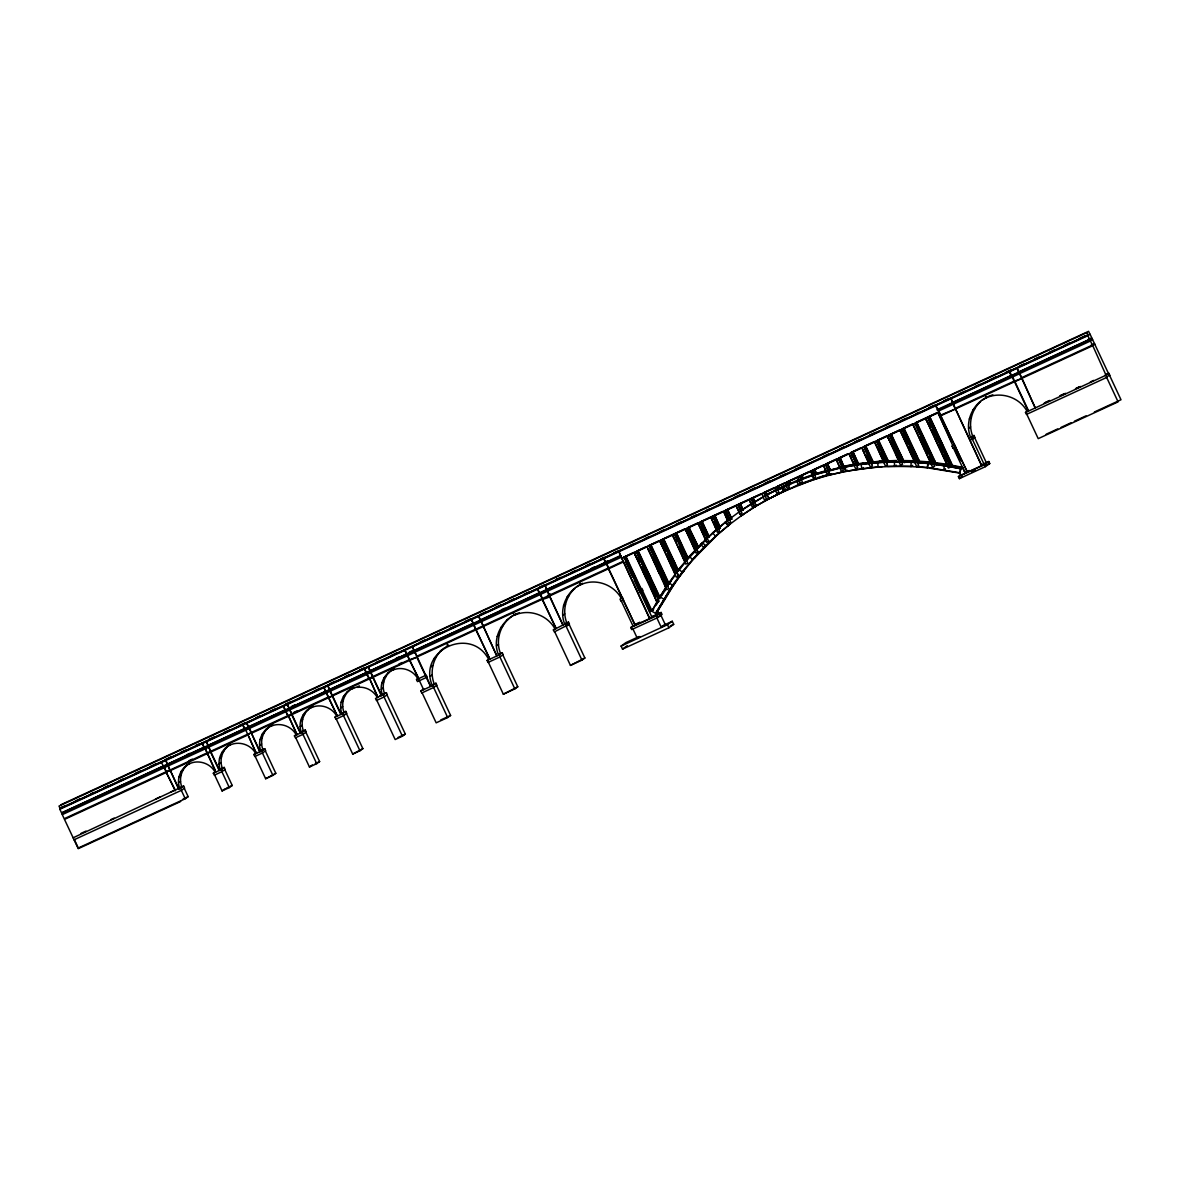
<?xml version="1.0" encoding="UTF-8"?>
<svg xmlns="http://www.w3.org/2000/svg" width="1180" height="1180" viewBox="0 0 1180 1180"><rect width="100%" height="100%" fill="white"/><g stroke="black" fill="none" stroke-linecap="round" stroke-linejoin="round"><path stroke-width="1.5" d="M215.262 770.171L207.459 753.519L170.363 770.599L178.637 789.14L179.847 788.506C176.056 779.331 180.481 768.298 189.125 763.652M179.847 788.506L181.853 787.045C178.932 779.7 180.909 770.746 186.823 765.451L184.817 766.897M247.697 735.052L210.601 752.147L219.185 770.466L220.394 769.832C216.604 760.658 221.029 749.625 229.672 744.978M220.394 769.832L222.401 768.372C219.465 761.026 221.457 752.073 227.371 746.763L225.365 748.223M269.999 724.697L270.766 726.334C279.837 721.983 291.563 726.054 296.239 734.889L297.139 734.476L288.554 716.157L251.458 733.252L259.733 751.793L260.942 751.144C256.635 740.907 262.801 728.989 272.772 724.889L268.214 727.75M260.942 751.144L262.948 749.698C260.013 742.353 261.99 733.385 267.904 728.09L265.898 729.55M291.696 714.785L300.281 733.105L301.475 732.47C297.168 722.219 303.349 710.301 313.32 706.215L308.762 709.077M301.475 732.47L303.481 731.025C300.561 723.665 302.537 714.711 308.452 709.416L306.446 710.862M329.574 690.182L340.814 714.431L342.023 713.797C337.716 703.546 343.896 691.628 353.867 687.527L349.31 690.403M342.023 713.797L344.029 712.337C341.108 704.991 343.085 696.038 349 690.743L346.994 692.188M473.327 623.247L470.982 619.352L473.327 623.247L370.579 670.609L370.122 671.509L381.361 695.758L382.571 695.123C378.264 684.872 384.444 672.954 394.415 668.854L389.857 671.73M382.571 695.123L384.577 693.663C381.656 686.318 383.633 677.364 389.548 672.054L387.542 673.514M444.713 647.658C433.399 655.564 429.196 671.435 434.299 684.135L432.293 685.58C417.307 650.033 471.322 625.474 488.756 659.561M516.309 613.895C501.618 620.326 494.494 638.867 500.571 653.587L498.565 655.048C491.352 638.07 502.326 618.305 519.23 612.803M572.802 589.941L574.808 588.496C565.338 596.962 562.182 611.299 566.857 623.055L564.851 624.515C558.258 608.747 567.093 589.852 582.596 583.363L576.504 587.08M970.683 437.559C964.385 422.381 972.246 403.929 987.07 397.173M972.704 436.113C968.013 424.358 971.184 410.021 980.639 401.539L978.633 403M634.162 552.919L657.039 602.287L659.133 601.328L636.433 551.679L649.325 575.545L648.1 576.637M667.688 585.442L649.207 545.794L662.098 569.468L659.974 570.545M658.278 598.172L649.236 575.191L647.909 576.445L659.502 597.287L657.422 598.231M659.694 541.163L665.196 551.03M659.841 540.986L676.332 577.182L678.766 575.973L661.98 539.909L674.872 563.583L672.748 564.659M672.467 535.278L675.757 541.325M674.739 534.23L687.63 557.698M887.271 436.32L893.039 446.896M889.558 435.273L902.449 458.74M900.045 430.449L916.654 466.483L918.748 465.51L901.904 429.564M902.317 429.402L915.385 453.076M912.819 424.564L917.745 433.621M934.265 464.507L915.09 423.31L927.981 447.176L933.793 463.917M768.593 493.624L798.919 479.552L796.839 481.057L798.462 485.142C839.29 469.286 883.85 463.356 927.406 467.811L928.173 463.194L918.173 462.457M901.122 460.849L929.486 462.25L962.393 467.634L960.697 468.858L959.945 473.136L927.406 467.811L927.79 463.475L929.87 461.97L918.483 461.129M652.186 610.871L657.585 601.269M656.198 605.119L657.998 601.918M655.977 613.054L672.865 584.97M657.29 612.11C670.048 587.773 686.524 565.5 705.788 545.927L702.69 542.83L700.596 544.334L703.708 547.432L705.788 545.927M689.666 556.208L678.692 569.306L682.129 572.02L684.208 570.515C672.998 583.584 665.8 599.986 655.593 613.335L672.467 585.25L682.512 571.754M660.284 596.461L665.668 588.053M667.467 585.25L669.267 582.463M664.281 591.313L666.081 588.51M661.98 595.236L666.479 588.23M669.163 584.026L670.963 581.224L668.883 582.743L659.885 596.741L651.803 611.152L653.499 609.927M679.075 569.025L668.883 582.743L672.467 585.25L674.562 583.746M670.579 581.504L674.503 576.135M678.426 570.766L685.005 562.668M686.745 560.382L706.599 539.098M682.129 572.02L692.94 559.128M694.637 557.904L692.557 559.409L689.268 556.488L700.994 544.054M696.2 549.777L689.268 556.488M702.69 542.83L698.619 547.181L688.81 527.283L696.879 548.435M692.557 559.409L704.091 547.151M694.253 558.184L717.632 534.658L715.552 536.163L712.632 532.888L725.7 521.885L728.429 525.336L715.552 536.163M700.596 544.334L713.015 532.608M708.31 537.387L714.711 531.369L712.632 532.888M703.708 547.432L715.936 535.882M714.328 531.649L727.396 520.66L725.317 522.165L728.045 525.616L730.125 524.112L717.248 534.938M725.317 522.165L739.373 511.722M728.045 525.616L743.238 514.332L741.143 515.837L739.005 511.958M555.249 580.53L557.314 578.997M60.165 809.126L62.157 807.091M1089.553 339.412L1087.901 335.681L59.811 809.288L61.611 812.902L163.784 765.85M162.058 762.177L161.129 762.147L163.474 766.071M283.259 706.363L285.413 709.814L61.537 812.961M167.708 764.669L169.758 770.171L207.149 752.855L205.246 748.769L215.733 772.059M164.256 767.738L166.306 771.764L163.71 766.587M167.84 766.086L208.477 747.368L208.388 745.318M166.026 771.897L170.259 769.876L170.245 770.746L166.026 771.897L175.186 790.733M166.336 772.546L175.496 790.512M204.007 747.397L201.972 743.267L204.317 747.176L203.712 748.179L204.568 747.678M208.005 745.48L206.353 741.247L208.005 745.48L244.865 728.488L242.519 724.594L244.555 728.724M205.114 748.843L204.258 747.913M208.786 747.147L211.102 751.837L206.883 753.873L206.883 753.002M181.13 771.425L183.136 769.98M244.865 728.488L244.26 729.505L245.116 729.004L245.647 730.169M178.977 776.868L180.983 775.422M325.651 691.362L323.6 687.232L325.96 691.141L248.243 727.028L246.605 722.779L260.043 751.557M248.788 736.497L256.281 753.371L245.794 730.096M178.534 782.738L180.54 781.293M221.678 752.751L223.684 751.291M247.431 735.199L251.03 732.736L247.121 734.55L247.741 734.963M251.34 732.514L249.334 728.473L289.572 710.021M285.413 709.814L284.808 710.817L285.649 710.331L286.194 711.496M219.524 758.194L221.53 756.734M407.056 653.779L289.174 708.192L287.153 704.106L300.59 732.883M181.263 787.237L181.853 787.045M285.885 711.717L287.935 715.729L285.339 710.552M73.057 837.83L183.667 786.087L184.596 788.078L181.322 790.349L185.26 798.742L78.293 848.022L74.355 839.629M289.469 710.05L330.43 691.111M219.082 764.065L221.088 762.605M327.922 685.772L329.338 689.666L366.508 672.467L364.355 669.001M327.907 685.875L332.244 695.241L369.34 678.161L366.98 674.355M262.226 734.078L264.231 732.618M287.669 715.862L291.578 714.062M288.554 716.157L296.829 734.698M325.96 691.141L325.356 692.144L325.415 691.406M214.627 775.024L222.076 790.925L229.318 787.576L221.869 771.676L225.144 769.389L224.215 767.413L221.206 769.581L222.135 771.573L214.258 775.201L213.329 773.21L215.335 771.764M260.072 739.521L262.078 738.061M221.811 768.563L222.401 768.372M326.875 692.749L325.887 691.878L328.512 697.837L332.435 696.038L328.217 697.188M185.26 798.742L188.166 796.648L184.242 788.255M259.63 745.376L261.636 743.931M368.47 667.084L369.886 670.992L370.579 670.609M368.44 667.202L381.671 695.536M302.773 715.39L304.779 713.944M328.512 697.837L337.362 716.024L326.565 692.97M366.508 672.467L365.889 673.47L365.962 672.733M255.16 756.336L265.647 778.726L272.905 775.393L262.417 753.002L265.692 750.716L264.762 748.725L261.739 750.908L262.683 752.899L254.806 756.528L253.877 754.536L256.886 752.353M300.62 720.832L302.626 719.387M262.358 749.89L262.948 749.698M370.564 672.703L414.696 652.378M300.177 726.703L302.183 725.258M343.321 696.716L345.327 695.271M412.499 646.802L413.9 650.711L480.57 620.016M372.983 677.364L369.06 679.164L369.34 678.161M412.469 646.92L430.848 686.244M351.094 687.35L351.861 688.987L359.472 685.919M369.06 679.164L366.434 673.205M295.708 737.662L309.455 767.015L316.712 763.667L302.965 734.329L306.24 732.043L305.31 730.051L302.286 732.234L303.216 734.226L295.354 737.839L294.425 735.863L296.431 734.403M341.153 702.159L343.159 700.714M302.906 731.217L303.481 731.025M407.97 655.387L406.982 654.517L409.608 660.49L417.307 656.847M222.076 790.925L224.982 788.815M229.318 787.576L232.239 785.482L224.775 769.581M340.71 708.029L342.716 706.584M383.869 678.043L385.875 676.582M409.608 660.49L417.986 676.774M417.012 656.198L414.15 651.227L414.608 650.327M336.256 718.989L352.702 754.079L359.944 750.746L343.513 715.641L346.787 713.369L345.843 711.378L342.834 713.561L343.764 715.537L335.902 719.166L334.958 717.175L336.979 715.729M381.7 683.486L383.707 682.04M343.439 712.528L344.029 712.337M381.258 689.356L383.264 687.896M473.578 623.763L473.033 624.028M605.591 562.403L603.541 558.288L605.9 562.182L480.186 620.178L478.549 615.931L496.824 655.933L480.732 620.459M440.228 651.006L442.249 649.561M480.88 621.889L547.255 591.313L545.116 585.192L546.473 589.646L620.577 555.529M265.647 778.726L275.81 773.284L265.323 750.893M370.417 680.462L377.91 697.351L369.635 678.81L332.554 695.89L341.123 714.21M383.382 694.873L384.311 696.864L376.435 700.492L375.506 698.501L386.391 692.704L387.32 694.681L384.06 696.967L402.424 736.187L395.167 739.536L376.804 700.315M434.343 658.248L436.364 656.803M272.905 775.393L275.81 773.284M483.284 626.55L475.894 629.958L473.269 623.984M475.894 629.958L489.892 659.119L473.947 625.076M537.475 589.263L539.304 592.95M537.578 589.263L539.614 592.714L539.009 593.732L539.85 593.23L542.446 598.408L483.107 625.754M430.892 666.966L432.898 665.52M416.525 679.606L426.246 675.137L427.175 677.114L417.454 681.598L416.525 679.606L418.531 678.161M540.529 594.322L539.54 593.452M506.515 620.474L508.521 619.028M547.166 591.357L620.975 557.358M430.184 676.361L432.19 674.901M500.63 627.716L502.636 626.27M547.166 589.263C547.741 596.106 554.467 596.166 542.181 599.425L542.181 598.54M309.455 767.015L312.361 764.906M542.181 599.425L556.178 628.586L540.219 594.543M316.712 763.667L319.618 761.572L305.871 732.22M422.101 692.808L436.172 722.839L447.692 717.529L433.621 687.498L436.895 685.211L435.951 683.235L432.942 685.403L433.871 687.394L421.747 692.985L420.818 690.993L423.827 688.81M497.178 636.433L499.184 634.988M605.9 562.182L605.296 563.199L605.355 562.462M606.815 563.789L605.827 562.919L608.762 568.657M620.813 556.046L618.836 551.237L620.872 557.403M496.47 645.814L498.476 644.369M620.739 555.972L649.605 618.659L633.114 626.211L621.285 600.959M566.916 597.183L568.922 595.738M623.586 561.842L608.452 568.878L607.464 565.146M622.081 558.273L939.531 412.115M624.191 557.27L639.545 590M625.503 556.326L640.696 589.159L641.92 588.451L642.849 590.428L639.56 592.139M352.702 754.079L362.865 748.636L346.419 713.546M608.452 568.878L635.209 625.297L608.718 568.76M359.944 750.746L362.865 748.636M488.387 662.275L503.344 694.194L514.849 688.884L499.907 656.965L503.167 654.679L502.238 652.702L499.228 654.871L500.158 656.862L488.033 662.452L487.104 660.461L489.11 659.015M563.465 605.9L565.471 604.44M647.068 546.871L666.671 589.705L668.765 588.746L649.162 545.898M499.45 654.03L500.571 653.587M661.936 540.027L678.412 576.224M663.426 539.053L673.485 564.586L663.632 538.803L678.603 570.766M675.919 541.192L672.615 535.115L685.727 564.099L687.807 563.125L674.695 534.142L686.524 559.379L684.621 554.703M562.757 615.282L564.763 613.836M402.424 736.187L405.33 734.093L386.966 694.873M701.599 529.127L698.162 523.33L706.554 542.284L708.988 541.074M565.486 623.556L568.524 622.155L569.453 624.146L554.32 631.92L553.376 629.928L555.397 628.483M717.691 528.021L719.741 527.077L712.971 516.501L719.476 531.325L717.396 532.283L710.906 517.46L716.983 530.41M553.376 629.928L568.524 622.155M644.014 573.465L647.378 579.764M646.094 572.506L649.915 580.663M647.451 571.533L651.272 579.69M447.692 717.529L450.598 715.434L436.526 685.403M659.074 566.474L662.688 574.778M660.21 565.648L664.03 573.804M761.985 493.933L764.448 500.202L766.882 498.993M671.848 560.589L675.462 568.893M672.984 559.763L676.804 567.919M754.581 501.618L738.621 512.238M660.653 570.294L662.01 569.321M774.744 488.048L776.72 493.255L778.8 492.281L776.838 487.089L778.387 490.393M660.874 570.751L662.024 569.453L660.682 570.56L668.632 583.672M766.897 494.848L782.045 487.237L784.021 491.146L768.991 498.712L766.897 494.848L783.741 485.998L785.718 489.921L783.638 491.426L781.662 487.517L783.741 485.998M685.757 553.892L687.557 558.627L676.391 532.918L687.615 556.857M648.145 581.401L657.039 602.287M623.542 599.942L620.946 601.136L620.016 599.145L622.76 597.832M672.497 564.483L671.14 565.456L672.836 567.89M751.173 504.007L749.212 499.819L752.486 506.795M671.464 565.854L673.5 568.553M673.426 564.409L674.99 563.819L673.633 564.881M637.584 590.9L640.298 589.617L641.227 591.608L637.967 593.275M767.295 494.568L752.501 503.123L754.817 506.854L756.896 505.35L742.84 514.613M660.903 575.516L666.302 587.935M798.019 477.325L800.497 483.594L802.577 482.635L800.114 476.366L801.53 479.375M768.991 498.712L800.556 483.623M687.202 532.401L685.403 529.215L696.097 553.11L698.531 551.901M812.887 475.201L781.662 487.517L783.402 491.529L785.496 490.025M503.344 694.194L517.769 686.79L502.813 654.871M678.692 569.306L680.772 567.801M514.849 688.884L517.769 686.79M798.462 485.142L800.837 483.343M812.755 475.628L810.793 471.454L814.067 478.431M861.857 447.928L870.265 466.867L872.359 465.908L863.952 446.954L872.536 461.483L870.486 462.427M661.582 595.517L659.885 596.741L663.617 599.042L665.697 597.537M814.274 479.36L831.325 473.858L822.578 476.396M885.457 461.218L887.493 460.274L876.696 441.084L887.448 464.964L885.354 465.923L874.631 442.043L884.233 462.531M886.136 461.262L878.422 439.845L888.746 461.911M570.442 665.402L584.867 657.998L569.099 624.338L566.179 626.433L581.961 660.107L570.442 665.402L554.674 631.743M796.839 481.057C812.828 473.991 830.72 471.543 846.798 465.672L853.081 464.625M581.961 660.107L584.867 657.998M651.316 610.916L653.484 609.352L649.472 611.771L651.316 610.916L655.992 613.63L656.773 615.296L649.605 618.659M914.028 454.138L915.164 452.692L914.028 454.138L918.763 460.451L913.777 453.976L903.954 428.089L920.031 462.398M847.299 470.23L845.603 471.454L840.116 457.501L844.29 467.413M651.345 616.948L661.125 612.45L662.069 614.47L657.776 617.568L631.698 629.589L630.754 627.568L633.616 625.489M915.031 423.428L934.619 466.277L932.539 467.236L912.937 424.402L931.463 463.932M935.253 462.545L926.551 448.09L916.727 422.204L935.902 463.165M869.321 462.324L844.718 467.177M1092.415 345.076L1089.863 339.87L937.407 410.198L937.554 409.401M655.992 613.63L658.175 612.066L658.956 613.718L656.773 615.296M925.695 418.517L948.44 468.062L950.874 466.838L927.863 417.44L940.755 441.099L949.502 464.035L947.275 464.876M650.416 618.069L653.705 616.299M652.23 616.757L658.956 613.718M652.083 617.465L640.253 592.227L640.888 591.77L650.047 611.343M937.952 409.932L938.926 410.817M630.754 627.568L656.818 615.547L661.125 612.45M937.967 412.735L952.85 445.789M1018.974 372.01L937.171 409.681M863.495 467.56L861.798 468.799L861.149 464.463C894.263 460.112 928.085 461.631 960.697 468.858M938.498 411.082L1019.373 373.839L1019.284 371.774L1091.987 338.336L1108.507 373.558L1105.203 375.078M1014.564 380.934L954.915 408.487L953.396 404.15M662.083 626.064L672.261 621.255L673.692 624.323L668.913 627.775L622.524 649.133L621.093 646.08L625.872 642.628L639.132 636.522M940.283 415.242L955.712 408.841L940.578 415.891L938.262 409.711M940.578 415.891L966.759 470.599M884.307 461.026L879.823 461.233L877.728 462.737L878.127 467.088L882.153 466.646M622.524 649.133L627.303 645.681M640.017 636.566L637.392 638.469L632.937 628.97M1028.606 410.891L1014.874 381.582L955.49 408.944L981.686 465.687L960.594 475.348L959.812 473.682L960.741 468.386L962.585 467.531L965.24 473.195L953.381 447.987M1017.175 368.263L1018.591 372.157L1019.284 371.774M1017.16 368.367L1035.229 407.911L1021.998 378.308M899.19 455.923L901.313 460.436L889.484 435.199L902.597 464.183L900.517 465.156L887.404 436.158L899.529 461.174M900.547 454.949L902.656 459.463M1011.673 375.978C1014.8 379.562 1006.717 370.299 1010.021 371.567L1011.437 376.022M621.093 646.08L667.482 624.707L672.261 621.255M911.963 450.037L915.783 458.194M913.305 449.064L917.125 457.221M1019.682 373.603L1021.703 377.659M922.849 444.963L926.005 451.424M924.737 444.152L928.557 452.309M926.079 443.178L929.899 451.335M896.24 465.141L894.543 466.366L894.411 462L896.49 460.495L885.797 460.967M972.748 410.242L974.754 408.796M913.984 458.165L911.86 455.111M917.199 461.292L915.12 453.002L913.777 453.976L903.777 428.34M1013.989 381.288L1021.688 378.529L1014.298 381.937L1012.352 377.069M937.495 438.281L941.315 446.424M938.852 437.293L942.673 445.45M926.551 448.09L927.937 446.807L926.802 448.252M969.296 418.944L971.302 417.499M939.575 442.367L940.696 440.937L939.31 442.205L950.933 463.047L939.25 442.249M1087.739 335.238L1089.686 334.309M912.686 465.377L910.99 466.601L911.108 462.236L913.187 460.731L901.505 460.569M968.588 428.34L970.594 426.895M955.667 446.94L953.042 448.149L952.098 446.173L952.791 445.671M954.709 444.963L952.098 446.173M1094.775 344.25L1091.471 345.769M953.042 448.149L954 447.53M981.686 465.687L955.52 408.914M969.09 438.341L974.016 435.464L974.946 437.456L970.063 440.302M945.446 468.77L943.749 469.994L944.369 465.687L946.463 464.183L934.84 462.634M1021.806 378.382L1092.769 345.696L1106.973 377.32L1026.438 414.431L1025.494 412.454L1027.514 410.994M980.639 465.259L988.781 461.513L989.74 463.534L985.433 466.631L959.37 478.652L958.411 476.632L961.287 474.552M959.37 478.652L962.231 476.573M1108.507 373.558L1109.938 375.181L1106.25 376.892M984.179 464.492L986.421 462.855L974.606 437.618L972.35 439.255L984.179 464.492L981.878 465.54M958.411 476.632L984.489 464.61L988.781 461.513M741.704 510.099L768.991 493.343M741.143 515.837L755.2 506.574M754.817 506.854L769.375 498.432M187.119 765.112C196.293 758.769 210.04 762.428 215.144 772.236M227.666 746.439C236.841 740.096 250.588 743.754 255.691 753.563L256.591 753.15M445.937 646.699L448.666 645.195M982.335 400.138C996.997 390.005 1019.004 395.846 1027.16 411.555M785.718 489.921L756.513 505.63L754.197 501.898M60.814 804.775L1088.594 331.329L1089.7 333.689M61.685 807.312L65.505 805.557M75.314 800.955L80.579 798.609M90.624 793.978L93.972 792.444M103.766 787.856L109.032 785.496M119.091 780.865L124.107 778.549M135.567 773.21L140.582 770.894M150.465 766.41L155.657 763.947M165.082 759.684L171.292 756.823M180.761 752.383L186.086 750.008M195.821 745.45L199.243 743.946M209.214 739.27L214.244 736.969M224.289 732.338L229.923 729.815M239.348 725.39L244.717 723.001M255.662 717.956L260.603 715.685M270.456 711.142L276.179 708.428M285.545 704.106L291.239 701.495M301.151 696.997L304.632 695.33M314.293 690.949L319.692 688.383M329.736 683.751L335.12 681.362M344.811 676.819L349.914 674.532M359.767 669.989L364.886 667.57M375.653 662.673L380.594 660.402M390.462 655.859L396.701 652.909M419.77 642.363L424.771 640.062M434.786 635.445L440.214 632.864M449.816 628.527L455.288 625.931M464.832 621.595L470.348 618.984M480.393 614.367L486.042 611.83M495.452 607.42L501.072 604.912M508.846 601.254L514.421 598.762M523.92 594.307L529.451 591.844M539.466 587.227L544.467 584.838M555.721 579.66L560.736 577.345M570.678 572.846L575.811 570.412M585.708 565.928L590.87 563.465M600.738 558.996L604.263 557.299M613.674 552.963L619.5 550.352M629.368 545.809L634.398 543.42M644.383 538.891L649.457 536.487M659.384 531.974L664.517 529.54M676.066 524.303L681.067 521.988M691.067 517.386L696.333 514.893M706.082 510.468L709.416 508.934M719.417 504.332L724.417 502.016M734.432 497.414L739.845 494.848M749.433 490.497L754.92 487.9M764.448 483.579L769.98 480.968M780.024 476.337L786.116 473.593M795.084 469.404L801.132 466.69M823.537 456.291L829.481 453.622M839.481 449.02L844.482 446.719M854.497 442.102L860.367 439.329M869.498 435.199L875.427 432.382M885.472 427.765L890.502 425.449M900.547 420.818L906.181 418.295M915.606 413.885L918.955 412.336M928.999 407.705L934.531 405.242M943.985 400.875L949.089 398.457M959.134 393.825L964.842 391.273M974.857 386.656L979.872 384.356M989.887 379.739L995.95 376.863M1005.994 372.246L1011.024 369.93M1019.387 366.066L1024.447 363.824M1034.447 359.207L1039.477 356.817M1049.448 352.289L1054.537 349.885M1064.463 345.386L1069.611 342.938M1079.464 338.468L1084.671 336.005M59.959 808.683L1090.025 334.147L1091.751 337.819L1087.96 339.575M186.381 754.875L189.656 753.371M291.681 706.378L294.956 704.873M396.274 658.219L399.474 656.744M409.401 652.083L412.277 650.77M501.367 609.78L504.701 608.246M591.519 568.273L594.808 566.754M604.234 562.403L607.553 560.869M204.317 747.176L167.147 764.375L165.805 759.92L167.929 766.041L62.289 814.628L64.177 818.728L166.616 771.543M480.496 619.957L539.614 592.714M1011.732 375.24L952.304 402.69L950.962 398.25L955.225 408.265M1018.9 371.936L1089.627 339.353M621.196 555.765L61.773 813.477L62.392 814.584M1089.169 341.064L1092.577 339.501M208.698 747.191L249.024 728.694L248.936 726.644M330.326 691.156L370.668 672.659M414.903 652.201L480.968 621.845M621.285 557.137L649.797 618.527M1019.594 373.647L1090.541 340.961M623.379 557.344L633.852 552.476M637.185 550.942L645.844 546.871M648.867 545.558L659.192 540.72M662.216 539.408L684.223 529.186M687.262 527.873L697.572 523.035M700.61 521.722L722.617 511.515M725.641 510.188L760.687 494.051M764.035 492.517L774.36 487.679M777.384 486.367L784.375 483.063M787.399 481.75L809.406 471.528M812.43 470.215L822.755 465.377M825.794 464.065L836.104 459.226M839.142 457.914L847.801 453.843M850.824 452.53L861.149 447.692M864.173 446.379L874.498 441.541M877.522 440.228L886.18 436.158M889.219 434.845L899.529 430.007M902.567 428.694L912.892 423.856M915.916 422.543L937.923 412.322M622.952 557.639L684.828 529.142M687.866 527.829L748.386 499.863M750.569 498.845L848.73 453.636M851.768 452.324L912.288 424.372M915.311 423.045L939.044 412.041M188.992 760.687L192.325 759.153M293.702 712.469L297.301 710.803M398.988 663.971L402.218 662.481M547.535 595.457L550.485 594.086M1091.161 345.12L1094.509 343.572M247.697 734.181L206.574 753.224M251.148 732.588L288.245 715.508M291.696 713.915L328.792 696.834M372.792 676.568L409.888 659.473M416.82 656.287L476.16 628.94M549.379 595.222L608.733 567.875M1021.496 377.733L1092.459 345.047M368.75 678.515L372.673 676.715M409.298 659.841L416.997 657.083M475.584 629.309L482.989 625.902M541.871 598.776L549.26 595.354M608.157 568.229L622.981 561.4M166.911 772.192L64.487 819.392L78.249 848.671L180.643 801.5M292.006 714.564L329.102 697.483M373.087 677.217L410.183 660.122M417.115 656.936L476.469 629.589M483.402 626.403L542.756 599.057M609.042 568.524L549.379 596.092L563.111 625.4L547.476 591.136M287.964 716.511L292.197 714.49L289.026 708.856L289.483 707.956M752.132 507.046L754.226 506.087L751.306 498.86L753.268 503.034M813.713 478.682L815.808 477.708L812.887 470.481L814.849 474.67M855.884 464.374L857.919 463.43L851.163 452.854M696.2 548.405L698.236 547.461L687.439 528.271M81.037 833.36L86.007 831.074M110.832 819.628L114.15 818.109M155.524 799.052L160.495 796.765M170.422 792.178L175.392 789.892M180.363 787.606L183.667 786.087M221.058 768.859L224.215 767.413M260.057 750.952L264.762 748.725M302.154 731.497L305.31 730.051M341.138 713.59L345.843 711.378M380.093 695.595L386.391 692.704M383.677 694.076L384.577 693.663M337.672 715.803L336.772 716.216C332.111 707.38 320.37 703.295 311.314 707.661L310.546 706.024M378.22 697.115L377.32 697.542C373.529 690.551 365.372 686.303 357.466 687.365M213.329 773.21L221.206 769.581M253.877 754.536L261.739 750.908M294.425 735.863L302.286 732.234M334.958 717.175L342.834 713.561M74.001 839.806L181.587 790.246L180.658 788.255M647.201 576.415L649.266 575.471M685.506 558.774L687.557 557.83M913.084 453.931L915.12 453.002M183.151 798.948L188.166 796.648M916.521 461.262L918.556 460.318M432.927 684.621L435.951 683.235M499.214 654.089L502.238 652.702M1044.934 402.704L1049.861 400.433M1059.729 395.89L1064.655 393.619M1076.145 388.323L1079.435 386.819M1105.719 374.709L1109.008 373.19M565.427 623.719L566.857 623.055M638.631 590.148L641.227 588.953M971.258 436.777L974.016 435.464M1044.138 403.206L1049.094 400.92M1060.643 395.595L1065.599 393.324M1075.496 388.766L1080.452 386.479M1090.35 381.922L1093.654 380.402M420.818 690.993L432.942 685.403M487.104 660.461L499.228 654.871M1025.494 412.454L1106.486 375.004M226.427 788.152L232.239 785.482M950.136 466.823L952.231 465.864L929.486 416.334L952.585 465.613M315.267 763.578L319.618 761.572M1046.129 434.255L1057.767 428.886M1061.1 427.352L1071.086 422.75M1074.405 421.216L1086.057 415.847M1094.376 412.026L1121 399.755L1109.569 375.358M635.047 624.456L639.929 622.199M965.978 472.015L969.237 470.51M635.356 624.574L637.657 623.527M966.833 472.059L969.119 470.997L967.305 472.31L938.631 411.024M971.804 471.779L975.063 470.289M986.48 465.023L989.74 463.534M398.088 737.426L405.33 734.093M440.73 719.977L450.598 715.434M670.373 625.843L673.692 624.323M783.402 491.529L812.563 479.98M988.427 396.421L992.823 394.784M813.02 474.537L798.536 479.832L800.158 483.903L815.587 478.416L813.89 479.641L812.504 475.481M814.584 473.976L830.558 469.345L828.478 470.85L829.614 475.083M814.2 474.257L846.798 465.672M814.48 474.744C846.812 464.566 880.988 460.229 914.839 462.206M817.725 477.635L826.457 475.098M830.012 474.803L844.216 471.587M856.223 464.109L863.229 462.958M846.414 465.952L852.992 464.861M856.267 464.315L879.439 461.513L896.107 460.775M872.625 461.985L879.823 461.233M878.51 466.808L846.001 471.174L845.101 466.897M887.625 466.41L911.373 466.321M916.845 466.734L927.79 467.531M928.173 463.194L961.081 468.578M929.619 467.781L960.328 472.856M951.36 465.141L962.777 467.354M929.176 416.481L939.413 442.279M926.742 448.075L916.55 422.455M932.288 430.7L937.23 443.252L942.407 452.545M927.333 453.813L919.397 436.644M911.712 455.141L908.482 447.176M898.924 460.893L894.47 449.949M676.199 533.168L686.244 558.701M650.667 544.939L660.785 570.663M660.092 598.525L637.746 550.809L647.923 576.4L638.085 550.558L659.635 596.564M641.979 568.096L645.814 577.492L641.802 567.388M940.858 441.231L927.701 417.602L950.534 467.088M878.274 440.111L886.21 461.129M688.943 527.312L696.893 548.331M694.769 549.511L690.683 538.832M871.238 462.28L865.338 445.848L871.179 462.457M868.967 463.327L866.341 455.687M707.454 537.726L701.554 521.295L707.454 537.874M705.345 538.936L702.085 530.145M856.636 464.227L852.565 451.689L856.577 464.404M854.541 465.51L853.361 462.221M718.369 527.917L714.313 515.38L718.384 528.065M911.594 454.757L914.117 458.091M678.264 570.796L673.588 564.837M678.235 571.032L673.456 564.674L674.798 563.701L676.878 572.005M917.258 461.085L915.164 452.766M676.848 571.813L674.768 563.509M621.329 598.496C613.851 584.365 595.089 577.831 580.59 584.823L579.365 582.197M555.043 629.029C547.564 614.898 528.802 608.364 514.303 615.355L513.079 612.73M417.868 678.854C413.192 670.019 401.466 665.948 392.409 670.314L391.642 668.677M851.547 457.855L849.01 453.68L855.574 468.637L857.668 467.678L851.178 452.84L857.255 465.805M712.366 519.879L710.758 517.356L712.469 520.247M936.315 463.873L926.713 448.164M660.741 570.383L668.544 583.318M658.381 571.341L662.319 577.831M862.669 449.506L864.365 452.368M708.856 536.708L700.301 522.489M701.422 529.245L698.029 523.537M879.675 451.04L874.572 442.175M689.71 537.313L685.241 529.171L695.713 551.281M937.967 444.639L942.186 452.427M943.381 454.58L946.847 463.489M646.699 578.923L650.755 586.681M930.725 427.824L926.02 419.21L946.699 463.356M926.374 419.918L929.501 425.685M905.975 441.025L900.045 430.243L915.193 462.442L914.308 459.492M907.007 443.238L906.329 441.763L906.624 442.529M679.12 547.299L678.736 546.591L679.046 547.358M660.682 542.505L664.812 550.101M647.909 548.39L649.561 551.429M647.746 548.553L653.514 559.128M647.068 579.985L634.309 552.742L639.28 561.872M634.162 552.727L639.103 561.99M1106.663 377.467L1118.094 401.864L1038.223 438.65L1026.792 414.254M1012.661 376.848L1013.93 379.562M1014.564 381.804L1028.296 411.112M985.197 395.256L986.421 397.867M971.686 437.146L972.63 439.137M984.489 464.61L985.433 466.631M952.555 403.206L953.086 404.371M937.451 407.97L935.371 405.492L937.717 409.416M937.997 412.72L951.788 442.175M954.768 449.167L960.122 460.584M916.373 422.455L936.33 465.053M903.6 428.34L919.117 461.454M902.258 429.314L918.438 463.843M904.647 462.708L891.18 433.975L900.989 459.861L890.871 434.122L903.747 461.793M878.067 440.111L888.407 462.162M876.725 441.084L887.05 463.135M865.648 445.73L873.672 462.87M865.309 445.981L873.333 463.121M863.952 446.954L871.976 464.094M862.595 449.477L869.159 463.504M858.952 464.566L852.889 451.616L858.598 464.832M854.409 465.141L849.069 453.99M842.948 468.386L838.419 458.725L843.346 470.26L841.266 471.218L836.325 459.684L840.853 469.36M830.381 469.847L827.342 463.371L830.027 470.097M828.685 471.071L825.646 464.61L829.083 472.944L827.003 473.903L823.566 465.569L826.59 472.029M816.545 473.446L814.584 469.257L816.191 473.696M812.135 470.481L814.097 474.655M803.226 478.151L801.81 475.142L802.872 478.401M790.585 484.316L789.037 481.027L790.246 484.567M788.889 485.541L787.34 482.251L789.317 487.443L787.222 488.417L785.261 483.21L786.809 486.514M780.083 489.154L778.535 485.865L779.729 489.42M767.885 496.249L765.761 491.75L767.531 496.515M765.481 495.983L764.065 492.975L766.543 499.243M754.964 501.81L753.002 497.621L754.61 502.061M743.267 509.981L740.229 503.506L742.913 510.232M740.804 509.583L738.533 504.73L741.969 513.064L739.889 514.038L736.099 505.954L739.476 512.164M737.795 504.716L740.067 509.568M731.998 519.053L727.47 509.391L731.644 519.303M730.302 520.277L725.774 510.616L730.7 522.15L728.606 523.109L723.679 511.574L727.455 519.628M725.022 510.601L729.55 520.277M720.11 526.826L714.697 515.276L720.42 528.478M713 516.501L719.062 529.451M709.18 536.635L701.923 521.147L708.87 536.974M707.528 537.962L700.227 522.371L708.634 541.325M698.147 523.345L706.171 540.47M688.81 527.283L698.413 547.771M687.468 528.256L697.056 548.744M687.114 528.507L698.191 552.151M672.6 535.101L683.722 558.833M663.278 539.053L678.131 570.751M669.856 561.488L672.91 568.008M660.579 542.579L675.358 574.1M650.859 544.673L669.267 583.997M668.323 582.95L650.505 544.924L660.697 570.53M657.083 567.359L660.136 573.893M647.82 548.464L659.827 574.114M636.389 551.783L658.145 598.216L649.295 575.368M667.482 624.707L668.913 627.775M656.818 615.547L657.776 617.568M652.112 611.107L642.51 590.605L641.876 591.047L651.05 610.621M625.828 556.09L642.156 590.929M624.205 557.255L640.534 592.109M625.769 562.388L632.642 577.035M634.162 580.295L638.734 590.059M565.515 624.338L566.444 626.329M446.792 643.262L448.017 645.888M416.805 657.157L430.538 686.465M406.481 652.555L404.401 650.091L406.746 654.015M407.661 655.608L423.605 689.651M366.744 672.969L367.29 674.134M364.473 669.016L366.198 672.689M283.377 706.363L285.103 710.036M244.806 729.225L245.337 730.391M229.466 743.385L230.233 745.023M208.241 745.981L210.792 752.073M210.91 751.926L219.495 770.245M188.918 762.059L189.685 763.696M168.15 765.864L178.947 788.919M164.566 767.516L163.474 766.631M782.045 487.237L783.786 491.249M929.088 416.599L939.295 442.22M920.444 439.034L924.471 449.123M909.692 449.964L911.698 455.008M894.646 450.023L897.596 457.53M679.857 548.818L684.12 559.851M661.228 539.983L663.101 545.013M668.942 559.379L671.346 565.722L666.892 554.792M653.897 559.836L658.588 571.607L654.738 562.226M653.646 592.847L655.49 597.596M651.685 588.127L655.416 597.744M881.534 455.613L884.1 462.295L880.501 453.179M691.362 540.307L694.268 547.859M867.359 458.459L869.144 463.401M927.952 446.954L933.955 463.74M928.955 457.324L931.743 464.861M662.024 569.453L667.924 586.386M663.219 579.749L665.889 587.33M663.027 579.823L666.361 588.997M715.331 525.867L716.29 529.186L714.106 522.828M673.795 568.79L674.459 571.843M858.052 463.209L851.341 452.943M719.859 527.209L713.089 516.634M872.654 461.247L864.099 447.028M887.64 460.097L876.858 441.128M698.309 547.314L687.527 528.345M660.815 615.09L656.876 617.937L661.331 627.436L665.269 624.589L660.815 615.09M1086.78 332.642L59 806.088L60.106 808.448L1087.886 335.002L1086.78 332.642M893.938 448.356L893.555 447.648L893.865 448.4"/></g></svg>
